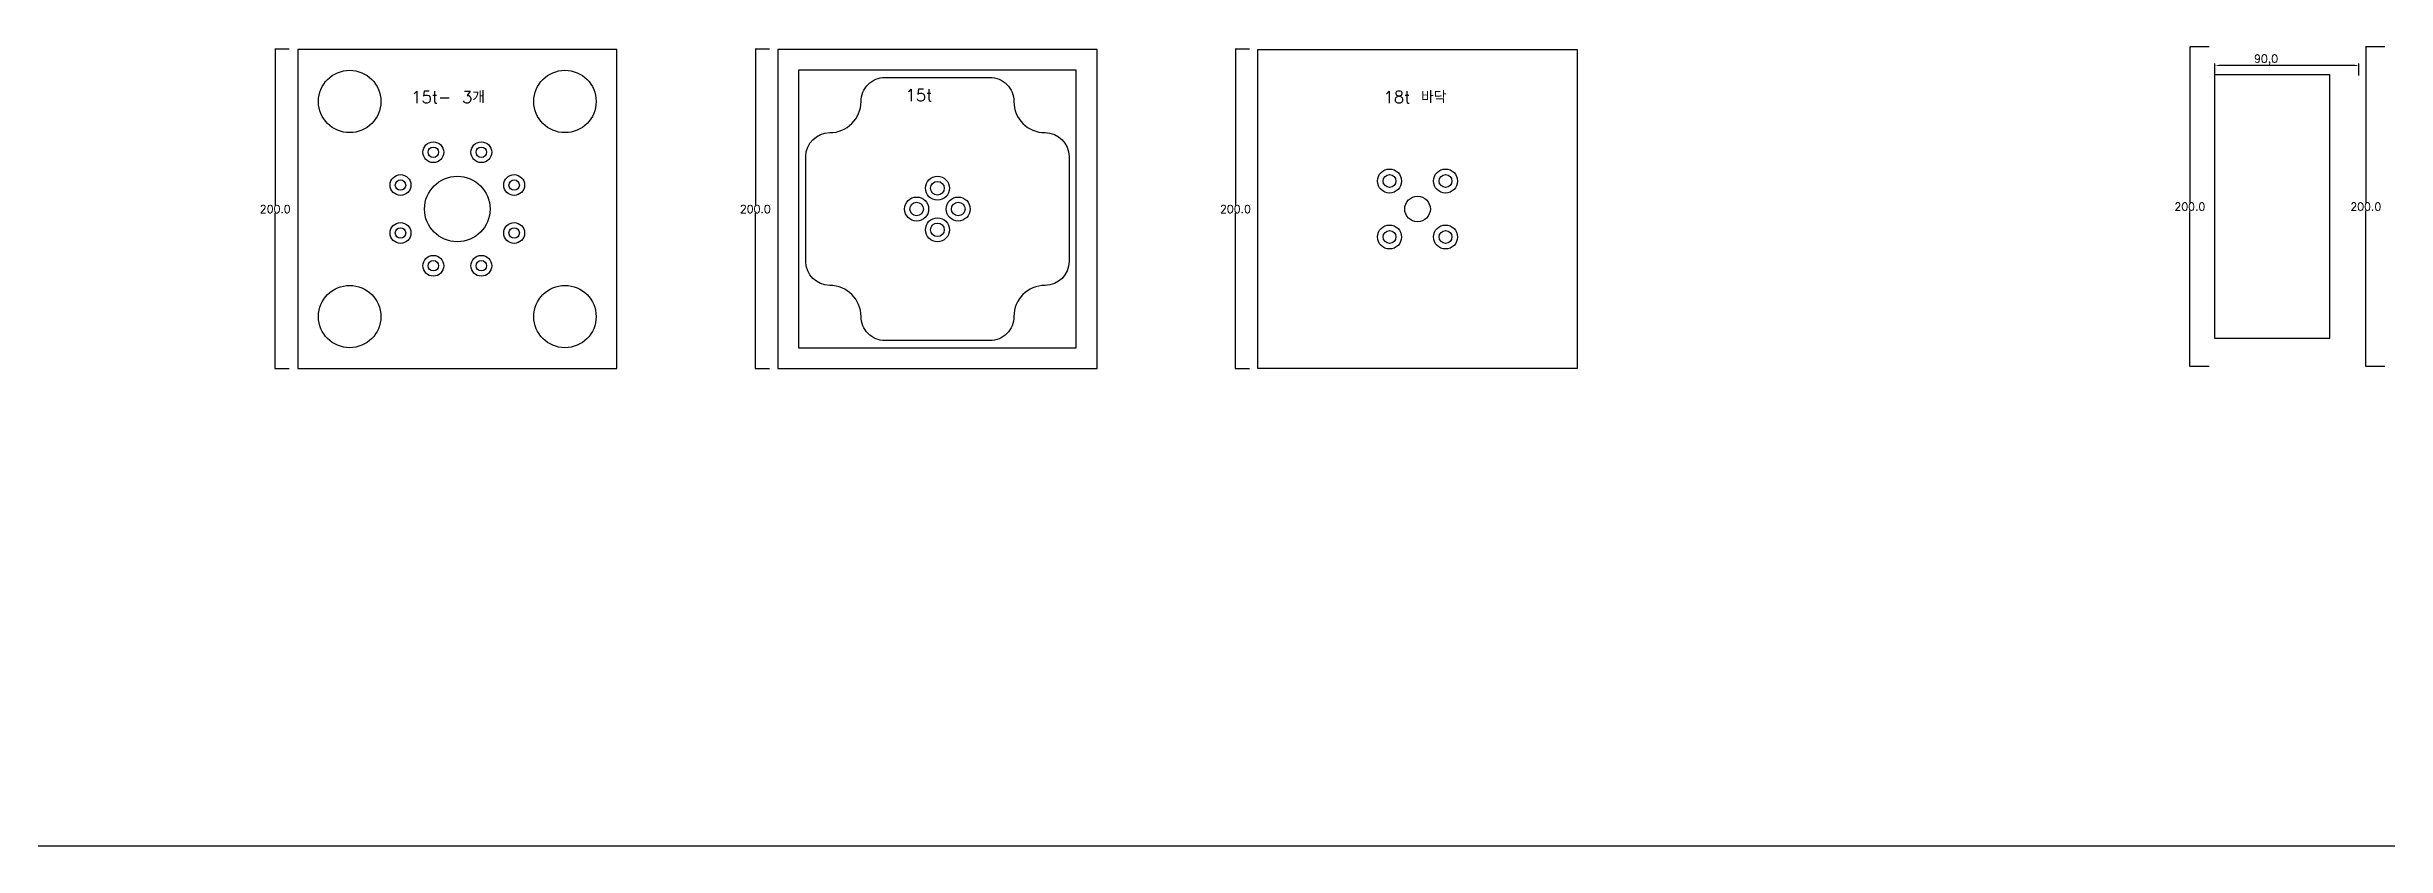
# Model space of a CAD drawing. Header units: millimetres. Extents: x 37110 to 56310, y -3510 to 5490.
# Drawn here: x 40839 to 42300, y -1710 to -1210 of the extents above; entities that cross this region are included whole.
import ezdxf

# ---------------------------------------------------------------- set-up
doc = ezdxf.new("R2010")
doc.units = ezdxf.units.MM
for name, color, linetype in [('TEXT', 3, 'Continuous'), ('볼트 구멍', 7, 'Continuous'), ('치구', 7, 'Continuous'), ('치수', 7, 'Continuous')]:
    doc.layers.add(name, color=color, linetype=linetype)
doc.styles.get("Standard").update_dxf_attribs({"font": 'txt.shx', "bigfont": 'whgtxt.shx'})
doc.dimstyles.new('ISO-25', dxfattribs={"dimtxt": 2.5, "dimasz": 2.5, "dimexe": 1.25, "dimexo": 0.625, "dimtad": 1, "dimtxsty": 'Standard', "dimcen": 2.5, "dimadec": 0, "dimazin": 0, "dimtfac": 1, "dimtmove": 0, "dimatfit": 3, "dimfxl": 0, "dimarcsym": 0})
doc.dimstyles.get("Standard").update_dxf_attribs({"dimtxt": 7, "dimasz": 0.18, "dimexe": 0.18, "dimexo": 0.0625, "dimgap": 0.09, "dimtad": 0, "dimtih": 1, "dimtoh": 1, "dimdec": 1, "dimzin": 0, "dimdsep": 46, "dimtxsty": 'Standard', "dimcen": 0.09, "dimadec": 0, "dimazin": 0, "dimtfac": 1, "dimtdec": 1, "dimtofl": 0, "dimtmove": 0, "dimatfit": 3, "dimfxl": 0, "dimtolj": 1, "dimtzin": 0, "dimarcsym": 0})

# ---------------------------------------------------------------- blocks, each defined once
blk = doc.blocks.new('*D2103')
at = {"layer": 'Defpoints', "color": 0, "linetype": 'Continuous'}
for p in [(42299.7, -1210), (42287.6, -1410), (42299.7, -1410)]:
    blk.add_point(p, dxfattribs=at)
at = {"layer": '치수', "color": 0, "linetype": 'Continuous', "lineweight": -2}
for p, q in [((42299.6, -1210), (42287.4, -1210)), ((42287.6, -1210.2), (42287.6, -1307.4)), ((42287.6, -1409.8), (42287.6, -1312.6)), ((42299.6, -1410), (42287.4, -1410))]:
    blk.add_line(p, q, dxfattribs=at)
at = {"layer": '치수', "color": 0, "linetype": 'Continuous'}
for points in [[(42287.6, -1210.2), (42287.6, -1210.2), (42287.6, -1210)], [(42287.6, -1409.8), (42287.6, -1409.8), (42287.6, -1410)]]:
    blk.add_solid(points, dxfattribs=at)
at = {"layer": '치수', "color": 0, "linetype": 'Continuous', "insert": (42287.6, -1310), "char_height": 5, "attachment_point": 5}
blk.add_mtext('\\A1;200.0', dxfattribs=at)
blk = doc.blocks.new('*D2106')
at = {"layer": 'Defpoints', "color": 0, "linetype": 'Continuous'}
for p in [(40990.2, -1211.5), (40981.3, -1411.5), (40990.2, -1411.5)]:
    blk.add_point(p, dxfattribs=at)
at = {"layer": '치수', "color": 0, "linetype": 'Continuous', "lineweight": -2}
for p, q in [((40990.1, -1211.5), (40981.1, -1211.5)), ((40981.3, -1211.7), (40981.3, -1308.9)), ((40981.3, -1411.3), (40981.3, -1314.1)), ((40990.1, -1411.5), (40981.1, -1411.5))]:
    blk.add_line(p, q, dxfattribs=at)
at = {"layer": '치수', "color": 0, "linetype": 'Continuous'}
for points in [[(40981.3, -1211.7), (40981.3, -1211.7), (40981.3, -1211.5)], [(40981.3, -1411.3), (40981.3, -1411.3), (40981.3, -1411.5)]]:
    blk.add_solid(points, dxfattribs=at)
at = {"layer": '치수', "color": 0, "linetype": 'Continuous', "insert": (40981.3, -1311.5), "char_height": 5, "attachment_point": 5}
blk.add_mtext('\\A1;200.0', dxfattribs=at)
blk = doc.blocks.new('*D2107')
at = {"layer": 'Defpoints', "color": 0, "linetype": 'Continuous'}
for p in [(41290.2, -1211.5), (41281.3, -1411.5), (41290.2, -1411.5)]:
    blk.add_point(p, dxfattribs=at)
at = {"layer": '치수', "color": 0, "linetype": 'Continuous', "lineweight": -2}
for p, q in [((41290.1, -1211.5), (41281.1, -1211.5)), ((41281.3, -1211.7), (41281.3, -1308.9)), ((41281.3, -1411.3), (41281.3, -1314.1)), ((41290.1, -1411.5), (41281.1, -1411.5))]:
    blk.add_line(p, q, dxfattribs=at)
at = {"layer": '치수', "color": 0, "linetype": 'Continuous'}
for points in [[(41281.3, -1211.7), (41281.3, -1211.7), (41281.3, -1211.5)], [(41281.3, -1411.3), (41281.3, -1411.3), (41281.3, -1411.5)]]:
    blk.add_solid(points, dxfattribs=at)
at = {"layer": '치수', "color": 0, "linetype": 'Continuous', "insert": (41281.3, -1311.5), "char_height": 5, "attachment_point": 5}
blk.add_mtext('\\A1;200.0', dxfattribs=at)
blk = doc.blocks.new('*D2108')
at = {"layer": 'Defpoints', "color": 0, "linetype": 'Continuous'}
for p in [(41590.2, -1211.5), (41581.3, -1411.5), (41590.2, -1411.5)]:
    blk.add_point(p, dxfattribs=at)
at = {"layer": '치수', "color": 0, "linetype": 'Continuous', "lineweight": -2}
for p, q in [((41590.1, -1211.5), (41581.1, -1211.5)), ((41581.3, -1211.7), (41581.3, -1308.9)), ((41581.3, -1411.3), (41581.3, -1314.1)), ((41590.1, -1411.5), (41581.1, -1411.5))]:
    blk.add_line(p, q, dxfattribs=at)
at = {"layer": '치수', "color": 0, "linetype": 'Continuous'}
for points in [[(41581.3, -1211.7), (41581.3, -1211.7), (41581.3, -1211.5)], [(41581.3, -1411.3), (41581.3, -1411.3), (41581.3, -1411.5)]]:
    blk.add_solid(points, dxfattribs=at)
at = {"layer": '치수', "color": 0, "linetype": 'Continuous', "insert": (41581.3, -1311.5), "char_height": 5, "attachment_point": 5}
blk.add_mtext('\\A1;200.0', dxfattribs=at)
blk = doc.blocks.new('*D2476')
at = {"layer": 'Defpoints', "color": 0, "linetype": 'Continuous'}
for p in [(42189.8, -1210), (42177.7, -1410), (42189.8, -1410)]:
    blk.add_point(p, dxfattribs=at)
at = {"layer": '치수', "color": 0, "linetype": 'Continuous', "lineweight": -2}
for p, q in [((42189.8, -1210), (42177.6, -1210)), ((42177.7, -1210.2), (42177.7, -1307.4)), ((42177.7, -1409.8), (42177.7, -1312.6)), ((42189.8, -1410), (42177.6, -1410))]:
    blk.add_line(p, q, dxfattribs=at)
at = {"layer": '치수', "color": 0, "linetype": 'Continuous'}
for points in [[(42177.7, -1210.2), (42177.8, -1210.2), (42177.7, -1210)], [(42177.7, -1409.8), (42177.8, -1409.8), (42177.7, -1410)]]:
    blk.add_solid(points, dxfattribs=at)
at = {"layer": '치수', "color": 0, "linetype": 'Continuous', "insert": (42177.7, -1310), "char_height": 5, "attachment_point": 5}
blk.add_mtext('\\A1;200.0', dxfattribs=at)
blk = doc.blocks.new('*D2477')
at = {"layer": 'Defpoints', "color": 0}
for p in [(42193.3, -1221.7), (42193.3, -1228.5), (42283.3, -1228.5)]:
    blk.add_point(p, dxfattribs=at)
at = {"layer": '치수', "color": 0, "lineweight": -2}
for p, q in [((42193.3, -1227.9), (42193.3, -1220.5)), ((42280.8, -1221.7), (42195.8, -1221.7)), ((42283.3, -1227.9), (42283.3, -1220.5))]:
    blk.add_line(p, q, dxfattribs=at)
at = {"layer": '치수', "color": 0}
for points in [[(42195.8, -1221.3), (42195.8, -1222.1), (42193.3, -1221.7)], [(42280.8, -1221.3), (42280.8, -1222.1), (42283.3, -1221.7)]]:
    blk.add_solid(points, dxfattribs=at)
at = {"layer": '치수', "color": 0, "insert": (42225.3, -1218.2), "char_height": 5, "attachment_point": 5}
blk.add_mtext('90,0', dxfattribs=at)

msp = doc.modelspace()

# ---------------------------------------------------------------- linework, layer by layer
at = {"color": 6}
msp.add_line((56310, -1710), (37110, -1710), dxfattribs=at)
at = {"layer": '볼트 구멍', "color": 6}
for centre, radius in [((41080.086, -1275.979), 6.5), ((41110.086, -1275.979), 6.5), ((41059.586, -1296.479), 6.5), ((41130.586, -1296.479), 6.5), ((41395.086, -1298.479), 7.5), ((41677.586, -1293.979), 7.5), ((41712.586, -1293.979), 7.5), ((41382.086, -1311.479), 7.5), ((41408.086, -1311.479), 7.5), ((41059.586, -1326.479), 6.5), ((41130.586, -1326.479), 6.5), ((41395.086, -1324.479), 7.5), ((41677.586, -1328.979), 7.5), ((41712.586, -1328.979), 7.5), ((41080.086, -1346.979), 6.5), ((41110.086, -1346.979), 6.5)]:
    msp.add_circle(centre, radius, dxfattribs=at)
at = {"layer": '볼트 구멍', "color": 3}
for centre, radius in [((41080.086, -1275.979), 3.25), ((41110.086, -1275.979), 3.25), ((41059.586, -1296.479), 3.25), ((41095.086, -1311.479), 20.5), ((41130.586, -1296.479), 3.25), ((41395.086, -1298.479), 4.25), ((41677.586, -1293.979), 4), ((41712.586, -1293.979), 4), ((41382.086, -1311.479), 4.25), ((41408.086, -1311.479), 4.25), ((41695.086, -1311.479), 8), ((41059.586, -1326.479), 3.25), ((41130.586, -1326.479), 3.25), ((41395.086, -1324.479), 4.25), ((41677.586, -1328.979), 4), ((41712.586, -1328.979), 4), ((41080.086, -1346.979), 3.25), ((41110.086, -1346.979), 3.25)]:
    msp.add_circle(centre, radius, dxfattribs=at)
at = {"layer": '치구'}
for points in [[(40995.336, -1211.729), (40995.336, -1411.229), (41194.836, -1411.229), (41194.836, -1211.729)], [(41295.336, -1211.729), (41295.336, -1411.229), (41494.836, -1411.229), (41494.836, -1211.729)], [(41794.836, -1211.729), (41794.836, -1411.229), (41595.336, -1411.229), (41595.336, -1211.729)], [(41308.336, -1224.729), (41308.336, -1398.229), (41481.836, -1398.229), (41481.836, -1224.729)], [(42265.114, -1227.65), (42193.114, -1227.65), (42193.114, -1392.35), (42265.114, -1392.35)]]:
    msp.add_lwpolyline(points, close=True, dxfattribs=at)
msp.add_lwpolyline([(41362.336, -1229.229), (41427.836, -1229.229, -0.41421365), (41442.836, -1244.229, 0.41421347), (41462.336, -1263.729, -0.41421338), (41477.336, -1278.729), (41477.336, -1344.229, -0.41421338), (41462.336, -1359.229, 0.41421347), (41442.836, -1378.729, -0.41421365), (41427.836, -1393.729), (41362.336, -1393.729, -0.41421365), (41347.336, -1378.729, 0.41421347), (41327.836, -1359.229, -0.41421338), (41312.836, -1344.229), (41312.836, -1278.729, -0.41421338), (41327.836, -1263.729, 0.41421347), (41347.336, -1244.229, -0.41421365)], format="xyb", close=True, dxfattribs=at)
for centre in [(41027.836, -1244.229), (41162.336, -1244.229), (41027.836, -1378.729), (41162.336, -1378.729)]:
    msp.add_circle(centre, 19.5, dxfattribs=at)

# ---------------------------------------------------------------- texts
at = {"layer": 'TEXT', "color": 1}
for s, p in [('15t- 3개', (41066.267, -1245.218)), ('15t', (41375.182, -1244.018)), ('18t 바닥', (41673.852, -1245.218))]:
    msp.add_text(s, height=7.5, dxfattribs=at).set_placement(p)

# ---------------------------------------------------------------- dimensions: what is measured, and where the dimension line sits
at = {"layer": '치수', "color": 4, "linetype": 'Continuous'}
for base, p1, p2, picture, middle in [((40981.29, -1411.479), (40990.194, -1211.479), (40990.194, -1411.479), '*D2106', (40981.29, -1311.479)), ((41281.29, -1411.479), (41290.194, -1211.479), (41290.194, -1411.479), '*D2107', (41281.29, -1311.479)), ((41581.29, -1411.479), (41590.194, -1211.479), (41590.194, -1411.479), '*D2108', (41581.29, -1311.479)), ((42177.746, -1410), (42189.815, -1210), (42189.815, -1410), '*D2476', (42177.746, -1310)), ((42287.584, -1410), (42299.653, -1210), (42299.653, -1410), '*D2103', (42287.584, -1310))]:
    dim = msp.add_linear_dim(base=base, p1=p1, p2=p2, angle=90, dimstyle='Standard', override={"dimtxt": 5}, dxfattribs=at)
    dim.commit()
    dim.dimension.update_dxf_attribs({"geometry": picture, "text_midpoint": middle})
at = {"layer": '치수', "color": 4}
dim = msp.add_linear_dim(base=(42193.264, -1221.723), p1=(42283.264, -1228.5), p2=(42193.264, -1228.5), angle=180, dimstyle='ISO-25', override={"dimtxt": 5, "dimdec": 1, "dimzin": 0, "dimtdec": 1}, dxfattribs=at)
dim.commit()
dim.dimension.update_dxf_attribs({"geometry": '*D2477', "text_midpoint": (42225.264, -1221.723), "dimtype": 160})

doc.saveas('drawing.dxf')
